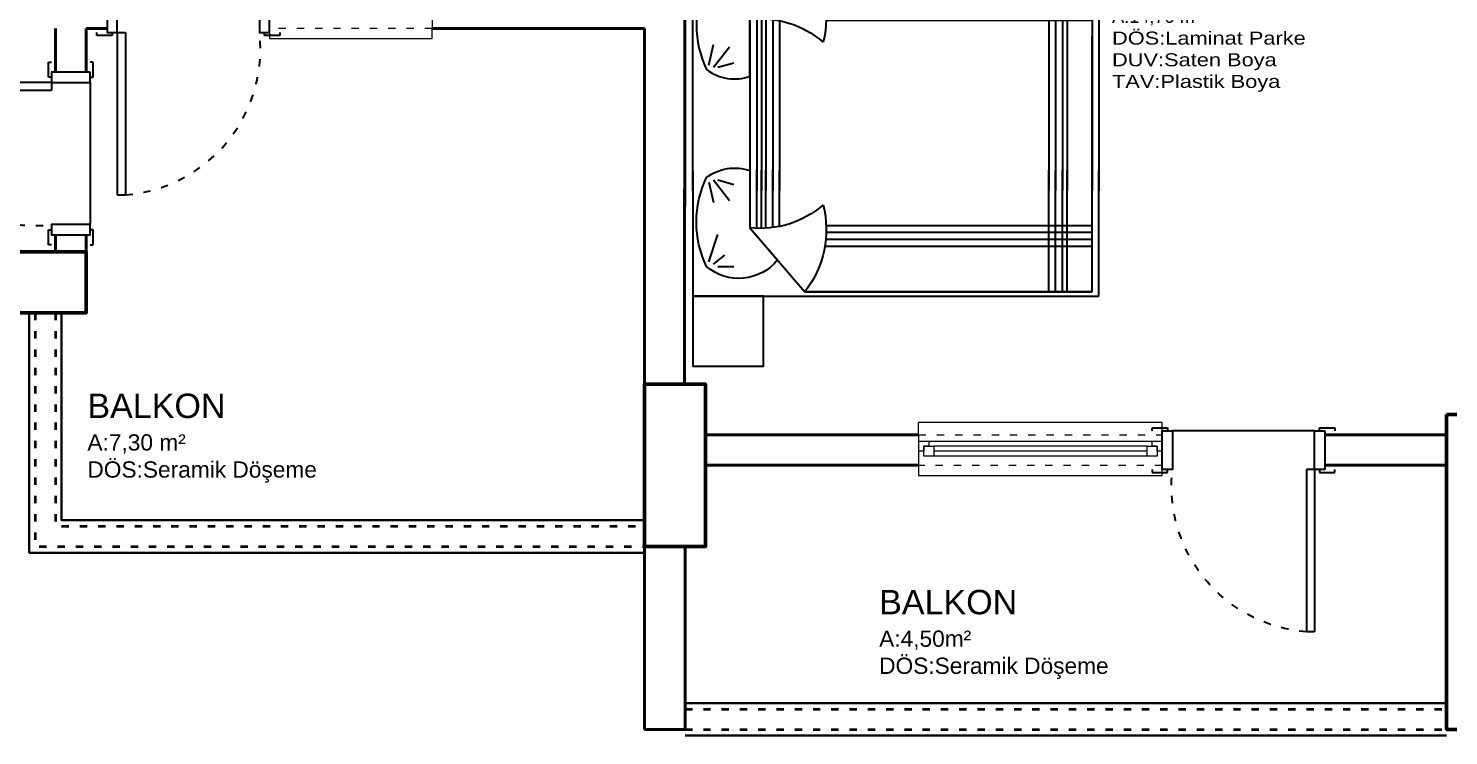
# Model space of a CAD drawing. Header units: millimetres. Extents: x 505988 to 508607, y 4596729 to 4598439.
# Drawn here: x 506526 to 507225, y 4596731 to 4597079 of the extents above; entities that cross this region are included whole.
import ezdxf

# ---------------------------------------------------------------- set-up
doc = ezdxf.new("R2010")
doc.units = ezdxf.units.MM
doc.linetypes.add('ACAD_ISO03W100', pattern=[30, 12, -18])
doc.layers.add('7_TEFRİŞ', color=183, linetype='Continuous')
for name, color, linetype, lineweight in [('duvar_40', 7, 'Continuous', 40), ('KAPI-PEN', 155, 'Continuous', 18), ('KOLON', 40, 'Continuous', 50), ('MERD_30', 41, 'Continuous', 30), ('Pencere', 150, 'Continuous', 25), ('TEFRIS', 127, 'Continuous', 35), ('yazı', 255, 'Continuous', 20)]:
    doc.layers.add(name, color=color, linetype=linetype, lineweight=lineweight)
doc.styles.add('2', font='Arial')

# ---------------------------------------------------------------- blocks, each defined once
blk = doc.blocks.new('*U9')
at = {"layer": 'Pencere', "lineweight": 25, "ltscale": 5}
for p, q in [((-9, 7), (-9, 86.899937)), ((-5, 86.899937), (-9, 86.899937)), ((-5, 7), (-5, 86.899937)), ((-85, 7), (-85, 8.5)), ((-85, 8.5), (-77.5, 8.5)), ((-77.5, 8.5), (-77.5, 7)), ((-5, 7), (-9, 7)), ((-2.5, 7), (-2.5, 8.5)), ((-2.5, 8.5), (5, 8.5)), ((5, 8.5), (5, 7)), ((-85, -12), (-85, -13.5)), ((-85, -13.5), (-77.5, -13.5)), ((-77.5, -13.5), (-77.5, -12)), ((-5, -12), (-75, -12)), ((-2.5, -12), (-2.5, -13.5)), ((-2.5, -13.5), (5, -13.5)), ((5, -13.5), (5, -12))]:
    blk.add_line(p, q, dxfattribs=at)
at = {"layer": 'Pencere', "lineweight": 25, "ltscale": 5, "flags": 128}
for points in [[(-75, -12), (-75, 7), (-80, 7), (-80, -12), (-75, -12)], [(0, -12), (0, 7), (-5, 7), (-5, -12), (0, -12)]]:
    blk.add_lwpolyline(points, dxfattribs=at)
at = {"layer": 'Pencere', "linetype": 'ACAD_ISO03W100', "lineweight": 25, "ltscale": 0.3}
blk.add_arc((-3.520318, 15.164474), 71.944448, 94.36819, 186.516136, dxfattribs=at)
blk = doc.blocks.new('3R4R')
at = {"layer": '7_TEFRİŞ'}
for p, q in [((32828.807391, 29859.020753), (32710.606365, 29859.020753)), ((32710.606365, 29859.020753), (32710.606365, 29659.024261)), ((32818.807391, 29859.020753), (32880.608417, 29859.020753)), ((32880.608417, 29859.020753), (32880.608417, 29659.024261)), ((32727.467332, 29851.147041), (32740.956103, 29846.647776)), ((32766.802095, 29851.147041), (32756.685516, 29848.897409)), ((32824.412686, 29851.147041), (32834.529266, 29848.897409)), ((32863.74745, 29851.147041), (32850.258679, 29846.647776)), ((32725.219201, 29846.647776), (32725.219201, 29838.774064)), ((32726.343266, 29848.897409), (32730.839524, 29843.273329)), ((32767.926161, 29848.897409), (32757.809581, 29841.023697)), ((32767.926161, 29846.647776), (32765.67803, 29838.774064)), ((32823.288621, 29848.897409), (32833.405201, 29841.023697)), ((32823.288621, 29846.647776), (32825.536751, 29838.774064)), ((32864.871515, 29848.897409), (32860.375258, 29843.273329)), ((32865.99558, 29846.647776), (32865.99558, 29838.774064)), ((32744.328295, 29830.900352), (32712.854495, 29803.904765)), ((32744.328295, 29830.900352), (32828.591976, 29830.900352)), ((32818.591976, 29830.900352), (32846.886487, 29830.900352)), ((32846.886487, 29830.900352), (32878.360287, 29803.904765)), ((32744.03229, 29825.276273), (32828.591976, 29825.276273)), ((32744.069047, 29827.525905), (32828.591976, 29827.525905)), ((32744.103981, 29823.02664), (32828.591976, 29823.02664)), ((32847.145734, 29827.525905), (32818.591976, 29827.525905)), ((32847.182492, 29825.276273), (32818.591976, 29825.276273)), ((32847.110801, 29823.02664), (32818.591976, 29823.02664)), ((32744.416168, 29819.652193), (32828.591976, 29819.652193)), ((32744.978697, 29816.277742), (32828.591976, 29816.277742)), ((32846.798614, 29819.652193), (32818.591976, 29819.652193)), ((32846.236085, 29816.277742), (32818.591976, 29816.277742)), ((32712.854495, 29803.904765), (32712.854495, 29662.398708)), ((32878.360287, 29803.904765), (32878.360287, 29662.398708)), ((32878.360287, 29662.398708), (32878.360287, 29803.904765)), ((32735.335781, 29793.951722), (32735.335781, 29662.398708)), ((32855.879001, 29793.951722), (32855.879001, 29662.398708)), ((32738.707973, 29793.520586), (32738.707973, 29662.398708)), ((32742.080168, 29793.325888), (32742.080168, 29662.398708)), ((32744.790377, 29793.325888), (32744.790377, 29662.398708)), ((32845.762421, 29793.364791), (32845.762421, 29662.398708)), ((32849.134613, 29793.325888), (32849.134613, 29662.398708)), ((32852.506809, 29793.520586), (32852.506809, 29662.398708)), ((32712.854495, 29683.770216), (32828.591976, 29683.770216)), ((32878.360287, 29683.770216), (32818.591976, 29683.770216)), ((32712.854495, 29680.395765), (32828.591976, 29680.395765)), ((32712.854495, 29677.021318), (32828.591976, 29677.021318)), ((32712.854495, 29674.771685), (32828.591976, 29674.771685)), ((32878.360287, 29680.395765), (32818.591976, 29680.395765)), ((32878.360287, 29677.021318), (32818.591976, 29677.021318)), ((32878.360287, 29674.771685), (32818.591976, 29674.771685)), ((32712.854495, 29662.398708), (32828.591976, 29662.398708)), ((32878.360287, 29662.398708), (32752.854495, 29662.398708)), ((32878.360287, 29662.398708), (32818.591976, 29662.398708)), ((32710.606365, 29659.024261), (32828.807391, 29659.024261)), ((32880.608417, 29659.024261), (32818.807391, 29659.024261))]:
    blk.add_line(p, q, dxfattribs=at)
at = {"layer": '7_TEFRİŞ', "flags": 128}
for points in [[(32676.16184, 29859.020753), (32710.606365, 29859.020753), (32710.606365, 29824.182679), (32676.16184, 29824.182679)], [(32880.608417, 29859.020753), (32915.052941, 29859.020753), (32915.052941, 29824.182679), (32880.608417, 29824.182679)]]:
    blk.add_lwpolyline(points, close=True, dxfattribs=at)
for points in [[(32772.422418, 29830.900352), (32744.328295, 29830.900352), (32728.476989, 29817.304431, -0.421847), (32725.219201, 29852.27186, -0.227777), (32769.050226, 29852.27186, -0.250479)], [(32818.792364, 29830.900352), (32846.886487, 29830.900352), (32862.737792, 29817.304431, 0.421847), (32865.99558, 29852.27186, 0.227777), (32822.164556, 29852.27186, 0.250479)]]:
    blk.add_lwpolyline(points, format="xyb", close=True, dxfattribs=at)
at = {"layer": '7_TEFRİŞ'}
for centre, radius, start, end in [((32790.728242, 29825.638413), 46.697356, 173.530071, 221.156178), ((32800.48654, 29825.638413), 46.697356, 318.843822, 6.469929), ((32743.203915, 29842.089908), 48.776967, 231.522444, 284.684799), ((32848.010867, 29842.089908), 48.776967, 255.315201, 308.477556)]:
    blk.add_arc(centre, radius, start, end, dxfattribs=at)
blk = doc.blocks.new('PENCERE152')
at = {"layer": 'KAPI-PEN', "color": 134, "linetype": 'Continuous', "lineweight": 18}
for p, q in [((0, 7.50857), (0, 13.50857)), ((0, 13.50857), (80, 13.50857)), ((80, 7.50857), (80, 13.50857)), ((5, 4.470625), (0, 4.470625)), ((2.5, -0.529375), (2.5, 1.970625)), ((2.5, 1.970625), (5, 1.970625)), ((7.5, 1.970625), (2.5, 1.970625)), ((2.5, 1.970625), (2.5, -3.029375)), ((5, 1.970625), (5, 4.470625)), ((75, 4.470625), (5, 4.470625)), ((7.5, -3.029375), (7.5, 1.970625)), ((7.5, 1.970625), (72.5, 1.970625)), ((77.5, 1.970625), (72.5, 1.970625)), ((72.5, 1.970625), (72.5, -3.029375)), ((80, 4.470625), (75, 4.470625)), ((75, 4.470625), (75, 1.970625)), ((75, 1.970625), (77.5, 1.970625)), ((77.5, 1.970625), (77.5, -0.529375)), ((77.5, -3.029375), (77.5, 1.970625)), ((0, -0.529375), (2.5, -0.529375)), ((2.5, -3.029375), (7.5, -3.029375)), ((7.5, -0.529375), (72.5, -0.529375)), ((7.5, -3.029375), (72.5, -3.029375)), ((72.5, -3.029375), (77.5, -3.029375)), ((77.5, -0.529375), (80, -0.529375)), ((0, -12.5), (0, -7.5)), ((80, -12.5), (0, -12.5)), ((80, -7.5), (80, -12.5))]:
    blk.add_line(p, q, dxfattribs=at)
at = {"layer": 'KAPI-PEN', "ltscale": 0.2}
for p, q in [((0, 7.5), (0, -7.5)), ((80, 7.5), (80, -7.5)), ((0, -7.5), (0, -7.5))]:
    blk.add_line(p, q, dxfattribs=at)
at = {"layer": 'KAPI-PEN', "color": 134, "linetype": 'ACAD_ISO03W100', "lineweight": 18, "ltscale": 0.3}
for p, q in [((80, 7.5), (0, 7.5)), ((0, -7.5), (80, -7.5))]:
    blk.add_line(p, q, dxfattribs=at)
blk = doc.blocks.new('5')
at = {"layer": 'KOLON', "rotation": 180}
blk.add_blockref('*U9', (506564.372189, 4597084.360568), dxfattribs=at)
at = {"layer": 'Pencere', "xscale": -1}
blk.add_blockref('PENCERE152', (506724.372189, 4597086.860568), dxfattribs=at)
blk = doc.blocks.new('*U36')
at = {"layer": 'KAPI-PEN', "color": 134, "linetype": 'Continuous', "lineweight": 18}
for p, q in [((0, 7.50857), (0, 13.50857)), ((0, 13.50857), (120, 13.50857)), ((120, 7.50857), (120, 13.50857)), ((5, 4.470625), (0, 4.470625)), ((2.5, -0.529375), (2.5, 1.970625)), ((2.5, 1.970625), (5, 1.970625)), ((7.5, 1.970625), (2.5, 1.970625)), ((2.5, 1.970625), (2.5, -3.029375)), ((5, 1.970625), (5, 4.470625)), ((115, 4.470625), (5, 4.470625)), ((7.5, -3.029375), (7.5, 1.970625)), ((7.5, 1.970625), (112.5, 1.970625)), ((117.5, 1.970625), (112.5, 1.970625)), ((112.5, 1.970625), (112.5, -3.029375)), ((120, 4.470625), (115, 4.470625)), ((115, 4.470625), (115, 1.970625)), ((115, 1.970625), (117.5, 1.970625)), ((117.5, 1.970625), (117.5, -0.529375)), ((117.5, -3.029375), (117.5, 1.970625)), ((0, -0.529375), (2.5, -0.529375)), ((2.5, -3.029375), (7.5, -3.029375)), ((7.5, -0.529375), (112.5, -0.529375)), ((7.5, -3.029375), (112.5, -3.029375)), ((112.5, -3.029375), (117.5, -3.029375)), ((117.5, -0.529375), (120, -0.529375)), ((0, -12.5), (0, -7.5)), ((120, -12.5), (0, -12.5)), ((120, -7.5), (120, -12.5))]:
    blk.add_line(p, q, dxfattribs=at)
at = {"layer": 'KAPI-PEN', "ltscale": 0.2}
for p, q in [((0, 7.5), (0, -7.5)), ((120, 7.5), (120, -7.5)), ((0, -7.5), (0, -7.5))]:
    blk.add_line(p, q, dxfattribs=at)
at = {"layer": 'KAPI-PEN', "color": 134, "linetype": 'ACAD_ISO03W100', "lineweight": 18, "ltscale": 0.3}
for p, q in [((120, 7.5), (0, 7.5)), ((0, -7.5), (120, -7.5))]:
    blk.add_line(p, q, dxfattribs=at)
blk = doc.blocks.new('14')
at = {"layer": 'KOLON', "xscale": -1, "rotation": 180}
blk.add_blockref('*U9', (507163.982286, 4596869.352425), dxfattribs=at)
at = {"layer": 'Pencere', "xscale": -1}
blk.add_blockref('*U36', (507083.982286, 4596871.843855), dxfattribs=at)

msp = doc.modelspace()

# ---------------------------------------------------------------- linework, layer by layer
at = {"layer": 'duvar_40'}
for p, q in [((506848.982489, 4597254.360995), (506848.668753, 4596904.360595)), ((506538.982489, 4597057.803397), (506538.982489, 4597079.360431)), ((506553.982489, 4597079.360568), (506564.372189, 4597079.360568)), ((506553.982489, 4597057.803397), (506553.982489, 4597079.360568)), ((506724.372189, 4597079.360568), (506828.982489, 4597079.360568)), ((506828.982489, 4596904.360599), (506828.982489, 4597079.360568)), ((506538.982489, 4596969.360418), (506538.982489, 4596977.803397)), ((506553.982489, 4596969.360418), (506553.982489, 4596977.803397)), ((506963.982286, 4596879.352425), (506858.982217, 4596879.352425)), ((507223.982489, 4596879.352425), (507163.982286, 4596879.352425)), ((506963.982286, 4596864.352425), (506858.982217, 4596864.352425)), ((507223.982489, 4596864.352425), (507163.982286, 4596864.352425)), ((506828.982579, 4596734.360156), (506828.982489, 4596824.36019)), ((506848.982489, 4596824.360732), (506848.982489, 4596734.361239)), ((506848.982579, 4596734.360156), (506828.982579, 4596734.360156))]:
    msp.add_line(p, q, dxfattribs=at)
at = {"layer": 'duvar_40', "flags": 128}
for points in [[(506848.668753, 4596904.360595), (506848.982489, 4597254.360995), (507135.325567, 4597254.360995)], [(506963.982286, 4596879.352425), (506858.982217, 4596879.352425)], [(507223.982584, 4596879.352425), (507163.982286, 4596879.352425)]]:
    msp.add_lwpolyline(points, dxfattribs=at)
at = {"layer": 'KOLON', "flags": 128}
for points in [[(506493.982148, 4596969.360717), (506553.982269, 4596969.360717), (506553.982269, 4596939.360507), (506493.982148, 4596939.360507)], [(506828.982007, 4596904.360595), (506858.982217, 4596904.360595), (506858.982217, 4596824.360732), (506828.982007, 4596824.360732)], [(507223.982286, 4596889.360557), (507248.982262, 4596889.360557), (507248.982262, 4596734.360698), (507223.982286, 4596734.360698)]]:
    msp.add_lwpolyline(points, close=True, dxfattribs=at)
at = {"layer": 'MERD_30', "flags": 128}
for points in [[(506525.982489, 4596939.360567), (506525.982489, 4596821.360568), (506828.982489, 4596821.360568)], [(506541.982489, 4596939.360567), (506541.982489, 4596837.360568), (506828.982489, 4596837.360568)], [(506848.982489, 4596747.361239), (507223.982603, 4596747.361239)], [(506848.982489, 4596731.361239), (507223.982603, 4596731.361239)]]:
    msp.add_lwpolyline(points, dxfattribs=at)
at = {"layer": 'TEFRIS', "linetype": 'ACAD_ISO03W100', "ltscale": 0.3, "flags": 128}
for points in [[(506528.982489, 4596939.360567), (506528.982489, 4596824.360568), (506828.982489, 4596824.360568)], [(506538.982489, 4596939.360567), (506538.982489, 4596834.360568), (506828.982489, 4596834.360568)], [(506848.982489, 4596744.361239), (507223.982603, 4596744.361239)], [(506848.982489, 4596734.361239), (507223.982603, 4596734.361239)]]:
    msp.add_lwpolyline(points, dxfattribs=at)

# ---------------------------------------------------------------- block references
at = {"layer": '7_TEFRİŞ', "xscale": -1, "rotation": 90}
msp.add_blockref('3R4R', (536711.841042, 4629828.162466), dxfattribs=at)
at = {"layer": '7_TEFRİŞ'}
for name in ['5', '14']:
    msp.add_blockref(name, (0, 0), dxfattribs=at)
at = {"layer": 'KOLON', "rotation": 90}
msp.add_blockref('*U9', (506543.982269, 4597057.803397), dxfattribs=at)

# ---------------------------------------------------------------- texts
at = {"layer": 'yazı', "style": '2'}
for s, insert, char_height, width, attachment_point in [('{\\H1.3187x;E.YATAK ODASI \\P\\H0.66667x;A:14,70 m²\\P\\W1.2;DÖS:Laminat Parke\\PDUV:Saten Boya\\PTAV:Plastik Boya}', (507059.241845, 4597048.135594), 7.28, 120.377127, 7), ('{\\H1.3187x;BALKON\\P\\H0.66667x;A:7,30 m²\\PDÖS:Seramik Döşeme}', (506554.653789, 4596899.643567), 9.1, 109.419383, 1), ('{\\H1.3187x;BALKON\\P\\H0.66667x;A:4,50m²\\PDÖS:Seramik Döşeme}', (506944.560996, 4596759.254696), 9.1, 109.419383, 7)]:
    msp.add_mtext(s, dxfattribs=dict(at, insert=insert, char_height=char_height, width=width, attachment_point=attachment_point))

doc.saveas('drawing.dxf')
